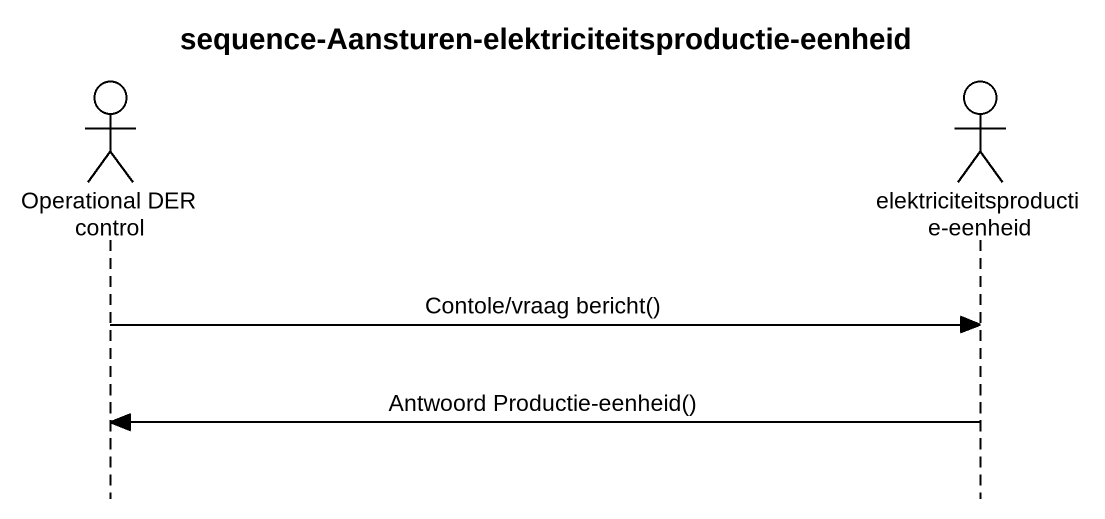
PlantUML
@startuml
title sequence-Aansturen-elektriciteitsproductie-eenheid
hide footbox
actor "Operational DER control" as Operational_DER_control
actor "elektriciteitsproductie-eenheid" as elektriciteitsproductie

Operational_DER_control -> elektriciteitsproductie : Contole/vraag bericht()
elektriciteitsproductie -> Operational_DER_control : Antwoord Productie-eenheid()
@enduml
